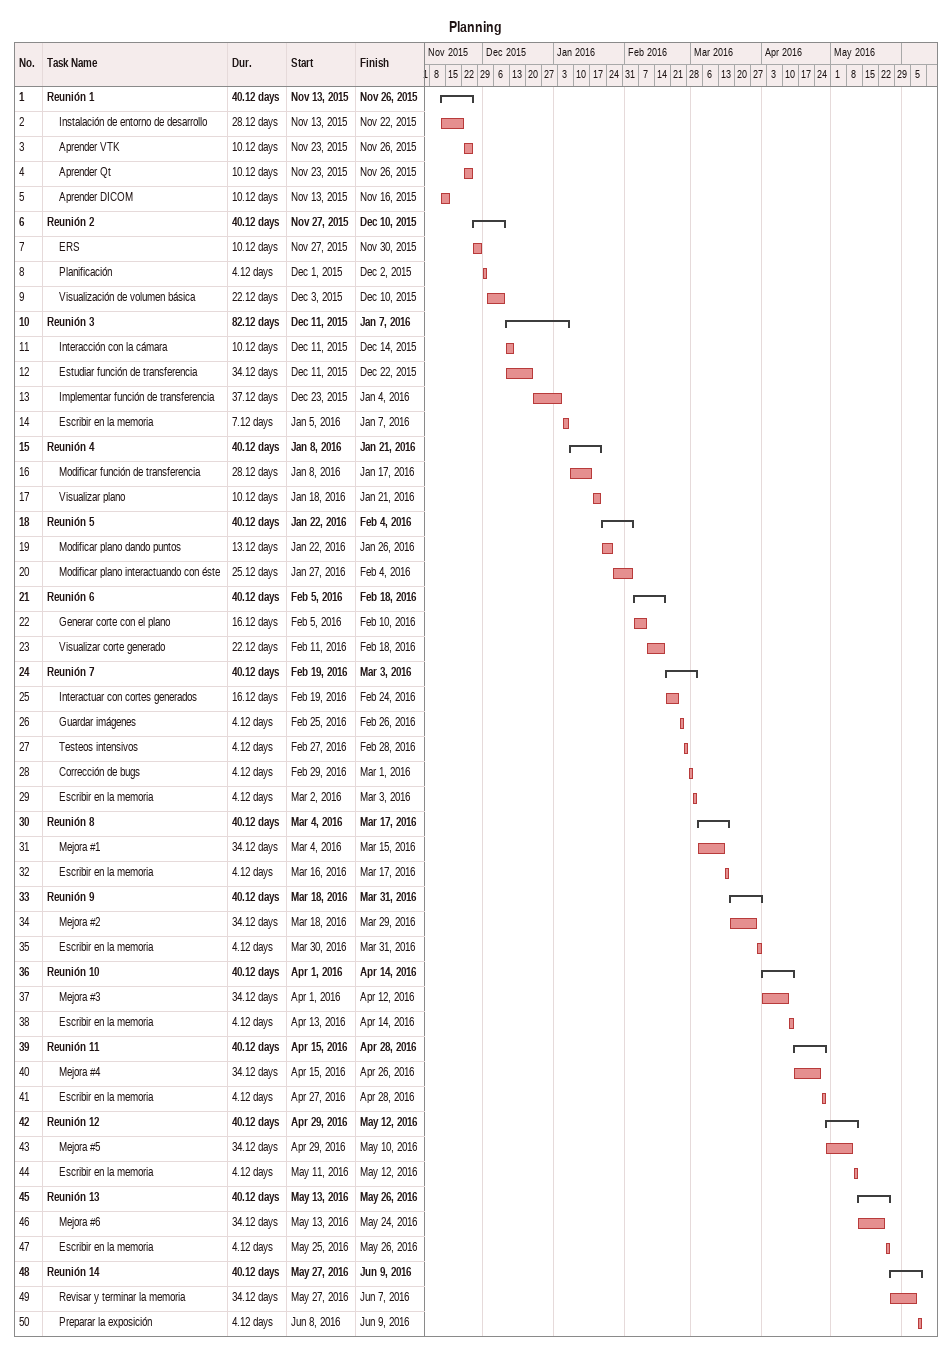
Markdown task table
Planning

| ID | Level | Task | Duration | Start | Finish |
|---|---|---|---|---|---|
| 1 | 1 | **Reunión 1** | 40.12d | 2015-11-13 | 2015-11-26 |
| 2 | 2 | Instalación de entorno de desarrollo | 28.12d | 2015-11-13 | 2015-11-22 |
| 3 | 2 | Aprender VTK | 10.12d | 2015-11-23 | 2015-11-26 |
| 4 | 2 | Aprender Qt | 10.12d | 2015-11-23 | 2015-11-26 |
| 5 | 2 | Aprender DICOM | 10.12d | 2015-11-13 | 2015-11-16 |
| 6 | 1 | **Reunión 2** | 40.12d | 2015-11-27 | 2015-12-10 |
| 7 | 2 | ERS | 10.12d | 2015-11-27 | 2015-11-30 |
| 8 | 2 | Planificación | 4.12d | 2015-12-01 | 2015-12-02 |
| 9 | 2 | Visualización de volumen básica | 22.12d | 2015-12-03 | 2015-12-10 |
| 10 | 1 | **Reunión 3** | 82.12d | 2015-12-11 | 2016-01-07 |
| 11 | 2 | Interacción con la cámara | 10.12d | 2015-12-11 | 2015-12-14 |
| 12 | 2 | Estudiar función de transferencia | 34.12d | 2015-12-11 | 2015-12-22 |
| 13 | 2 | Implementar función de transferencia | 37.12d | 2015-12-23 | 2016-01-04 |
| 14 | 2 | Escribir en la memoria | 7.12d | 2016-01-05 | 2016-01-07 |
| 15 | 1 | **Reunión 4** | 40.12d | 2016-01-08 | 2016-01-21 |
| 16 | 2 | Modificar función de transferencia | 28.12d | 2016-01-08 | 2016-01-17 |
| 17 | 2 | Visualizar plano | 10.12d | 2016-01-18 | 2016-01-21 |
| 18 | 1 | **Reunión 5** | 40.12d | 2016-01-22 | 2016-02-04 |
| 19 | 2 | Modificar plano dando puntos | 13.12d | 2016-01-22 | 2016-01-26 |
| 20 | 2 | Modificar plano interactuando con éste | 25.12d | 2016-01-27 | 2016-02-04 |
| 21 | 1 | **Reunión 6** | 40.12d | 2016-02-05 | 2016-02-18 |
| 22 | 2 | Generar corte con el plano | 16.12d | 2016-02-05 | 2016-02-10 |
| 23 | 2 | Visualizar corte generado | 22.12d | 2016-02-11 | 2016-02-18 |
| 24 | 1 | **Reunión 7** | 40.12d | 2016-02-19 | 2016-03-03 |
| 25 | 2 | Interactuar con cortes generados | 16.12d | 2016-02-19 | 2016-02-24 |
| 26 | 2 | Guardar imágenes | 4.12d | 2016-02-25 | 2016-02-26 |
| 27 | 2 | Testeos intensivos | 4.12d | 2016-02-27 | 2016-02-28 |
| 28 | 2 | Corrección de bugs | 4.12d | 2016-02-29 | 2016-03-01 |
| 29 | 2 | Escribir en la memoria | 4.12d | 2016-03-02 | 2016-03-03 |
| 30 | 1 | **Reunión 8** | 40.12d | 2016-03-04 | 2016-03-17 |
| 31 | 2 | Mejora #1 | 34.12d | 2016-03-04 | 2016-03-15 |
| 32 | 2 | Escribir en la memoria | 4.12d | 2016-03-16 | 2016-03-17 |
| 33 | 1 | **Reunión 9** | 40.12d | 2016-03-18 | 2016-03-31 |
| 34 | 2 | Mejora #2 | 34.12d | 2016-03-18 | 2016-03-29 |
| 35 | 2 | Escribir en la memoria | 4.12d | 2016-03-30 | 2016-03-31 |
| 36 | 1 | **Reunión 10** | 40.12d | 2016-04-01 | 2016-04-14 |
| 37 | 2 | Mejora #3 | 34.12d | 2016-04-01 | 2016-04-12 |
| 38 | 2 | Escribir en la memoria | 4.12d | 2016-04-13 | 2016-04-14 |
| 39 | 1 | **Reunión 11** | 40.12d | 2016-04-15 | 2016-04-28 |
| 40 | 2 | Mejora #4 | 34.12d | 2016-04-15 | 2016-04-26 |
| 41 | 2 | Escribir en la memoria | 4.12d | 2016-04-27 | 2016-04-28 |
| 42 | 1 | **Reunión 12** | 40.12d | 2016-04-29 | 2016-05-12 |
| 43 | 2 | Mejora #5 | 34.12d | 2016-04-29 | 2016-05-10 |
| 44 | 2 | Escribir en la memoria | 4.12d | 2016-05-11 | 2016-05-12 |
| 45 | 1 | **Reunión 13** | 40.12d | 2016-05-13 | 2016-05-26 |
| 46 | 2 | Mejora #6 | 34.12d | 2016-05-13 | 2016-05-24 |
| 47 | 2 | Escribir en la memoria | 4.12d | 2016-05-25 | 2016-05-26 |
| 48 | 1 | **Reunión 14** | 40.12d | 2016-05-27 | 2016-06-09 |
| 49 | 2 | Revisar y terminar la memoria | 34.12d | 2016-05-27 | 2016-06-07 |
| 50 | 2 | Preparar la exposición | 4.12d | 2016-06-08 | 2016-06-09 |
